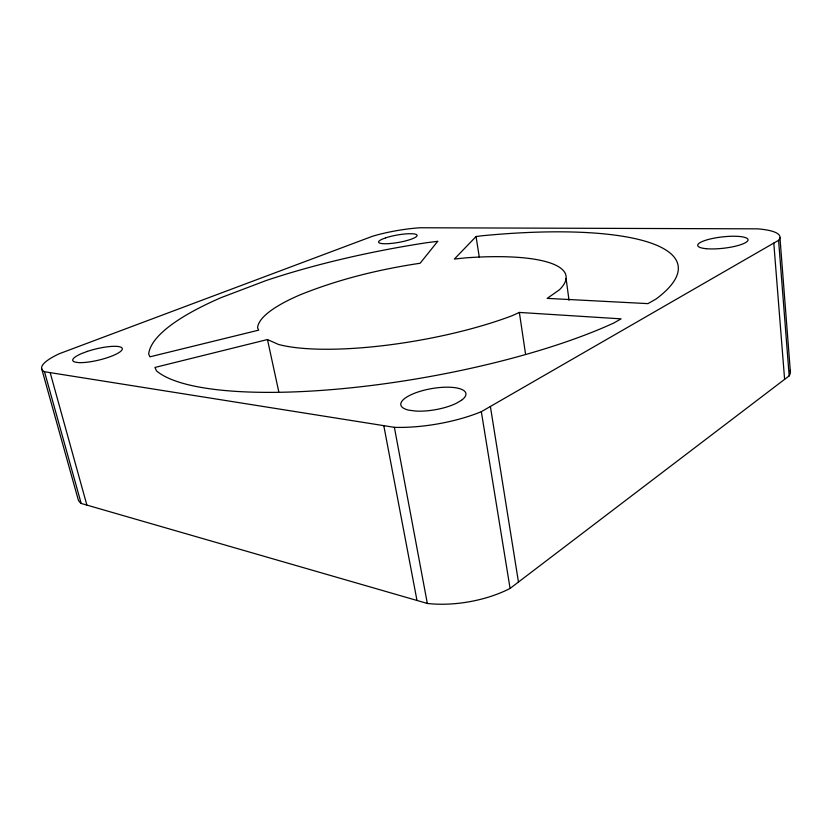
<?xml version="1.0" encoding="UTF-8"?>
<svg xmlns="http://www.w3.org/2000/svg" width="832" height="832" viewBox="0 0 832 832"><rect width="100%" height="100%" fill="white"/><g stroke="black" fill="none" stroke-linecap="round" stroke-linejoin="round"><path stroke-width="1.25" d="M476.06 236.527L454.376 259.043L466.253 257.816A156.51 38.054 -10 0 1 559.385 289.817L547.196 298.376L647.941 303.628L656.001 299.062A268.694 66.331 -10 0 0 482.3 235.747L476.06 236.527L479.263 257.026M41.6 368.41L77.948 498.69A59.696 19.542 -15.2 0 0 81.172 503.443L427.326 603.45A76.242 35.162 -9.9 0 0 510.078 588.422L789.173 375.877A59.363 19.354 -4.9 0 0 790.244 370.375M81.172 503.443L44.491 371.727L394.378 427.336A79.903 25.834 -9.9 0 0 481.333 411.684L778.586 240.323L789.173 375.877M519.366 312.437L512.231 315.661A156.51 38.054 -10 0 1 278.46 344.448L267.467 339.55L154.929 367.453L156.562 370.937A268.694 66.331 -10 0 0 352.071 387.702A268.694 66.331 -10 0 0 613.694 323.055L621.088 318.854L519.366 312.437L525.47 353.548M50.17 372.632L86.871 505.086M267.467 339.55L278.741 391.581M383.791 425.662L416.988 600.465M394.378 427.336L427.326 603.45M481.333 411.684L510.078 588.422M490.381 406.474L518.461 582.036M566.072 278.429L569.005 300.206M773.791 243.09L784.607 379.35M779.948 237.578L790.4 372.174M44.491 371.727A61.849 14.03 -13.5 0 1 59.374 353.694L372.57 236.236A47.642 9.183 -10 0 1 420.118 227.76L757.401 228.842A61.495 13.884 -6.6 0 1 778.586 240.323M437.705 241.332L420.118 263.255C379.309 269.329 338.936 279.23 300.602 294.632A156.51 38.054 -10 0 0 257.587 327.922L258.731 330.138L149.947 356.824L148.689 354.13A268.694 66.331 -10 0 1 221.073 297.648L266.115 280.54A268.694 66.331 -10 0 1 426.837 242.684L437.705 241.332M461.458 400.286L456.123 403.395A33.02 10.712 -9.9 0 1 415.834 411.07L409.209 410.238A33.02 10.712 -9.9 0 1 409.157 395.689A33.02 10.712 -9.9 0 1 452.608 387.41A33.02 10.712 -9.9 0 1 461.458 400.286M385.642 237.848L382.231 239.148A19.552 3.754 -10 0 0 385.351 243.755A19.552 3.754 -10 0 0 411.476 239.096A19.552 3.754 -10 0 0 412.474 233.761L408.782 233.73A19.552 3.754 -10 0 0 385.642 237.848M87.402 351.385L81.962 353.413A25.47 5.762 -13.5 0 0 74.838 362.034L78.27 362.586A25.47 5.762 -13.5 0 0 111.415 356.221A25.47 5.762 -13.5 0 0 119.205 346.674A25.47 5.762 -13.5 0 0 87.402 351.385M706.098 248.674A25.324 5.699 -6.5 0 0 747.521 241.082A25.324 5.699 -6.5 0 0 715.031 237.983A25.324 5.699 -6.5 0 0 706.098 248.674"/></g></svg>
